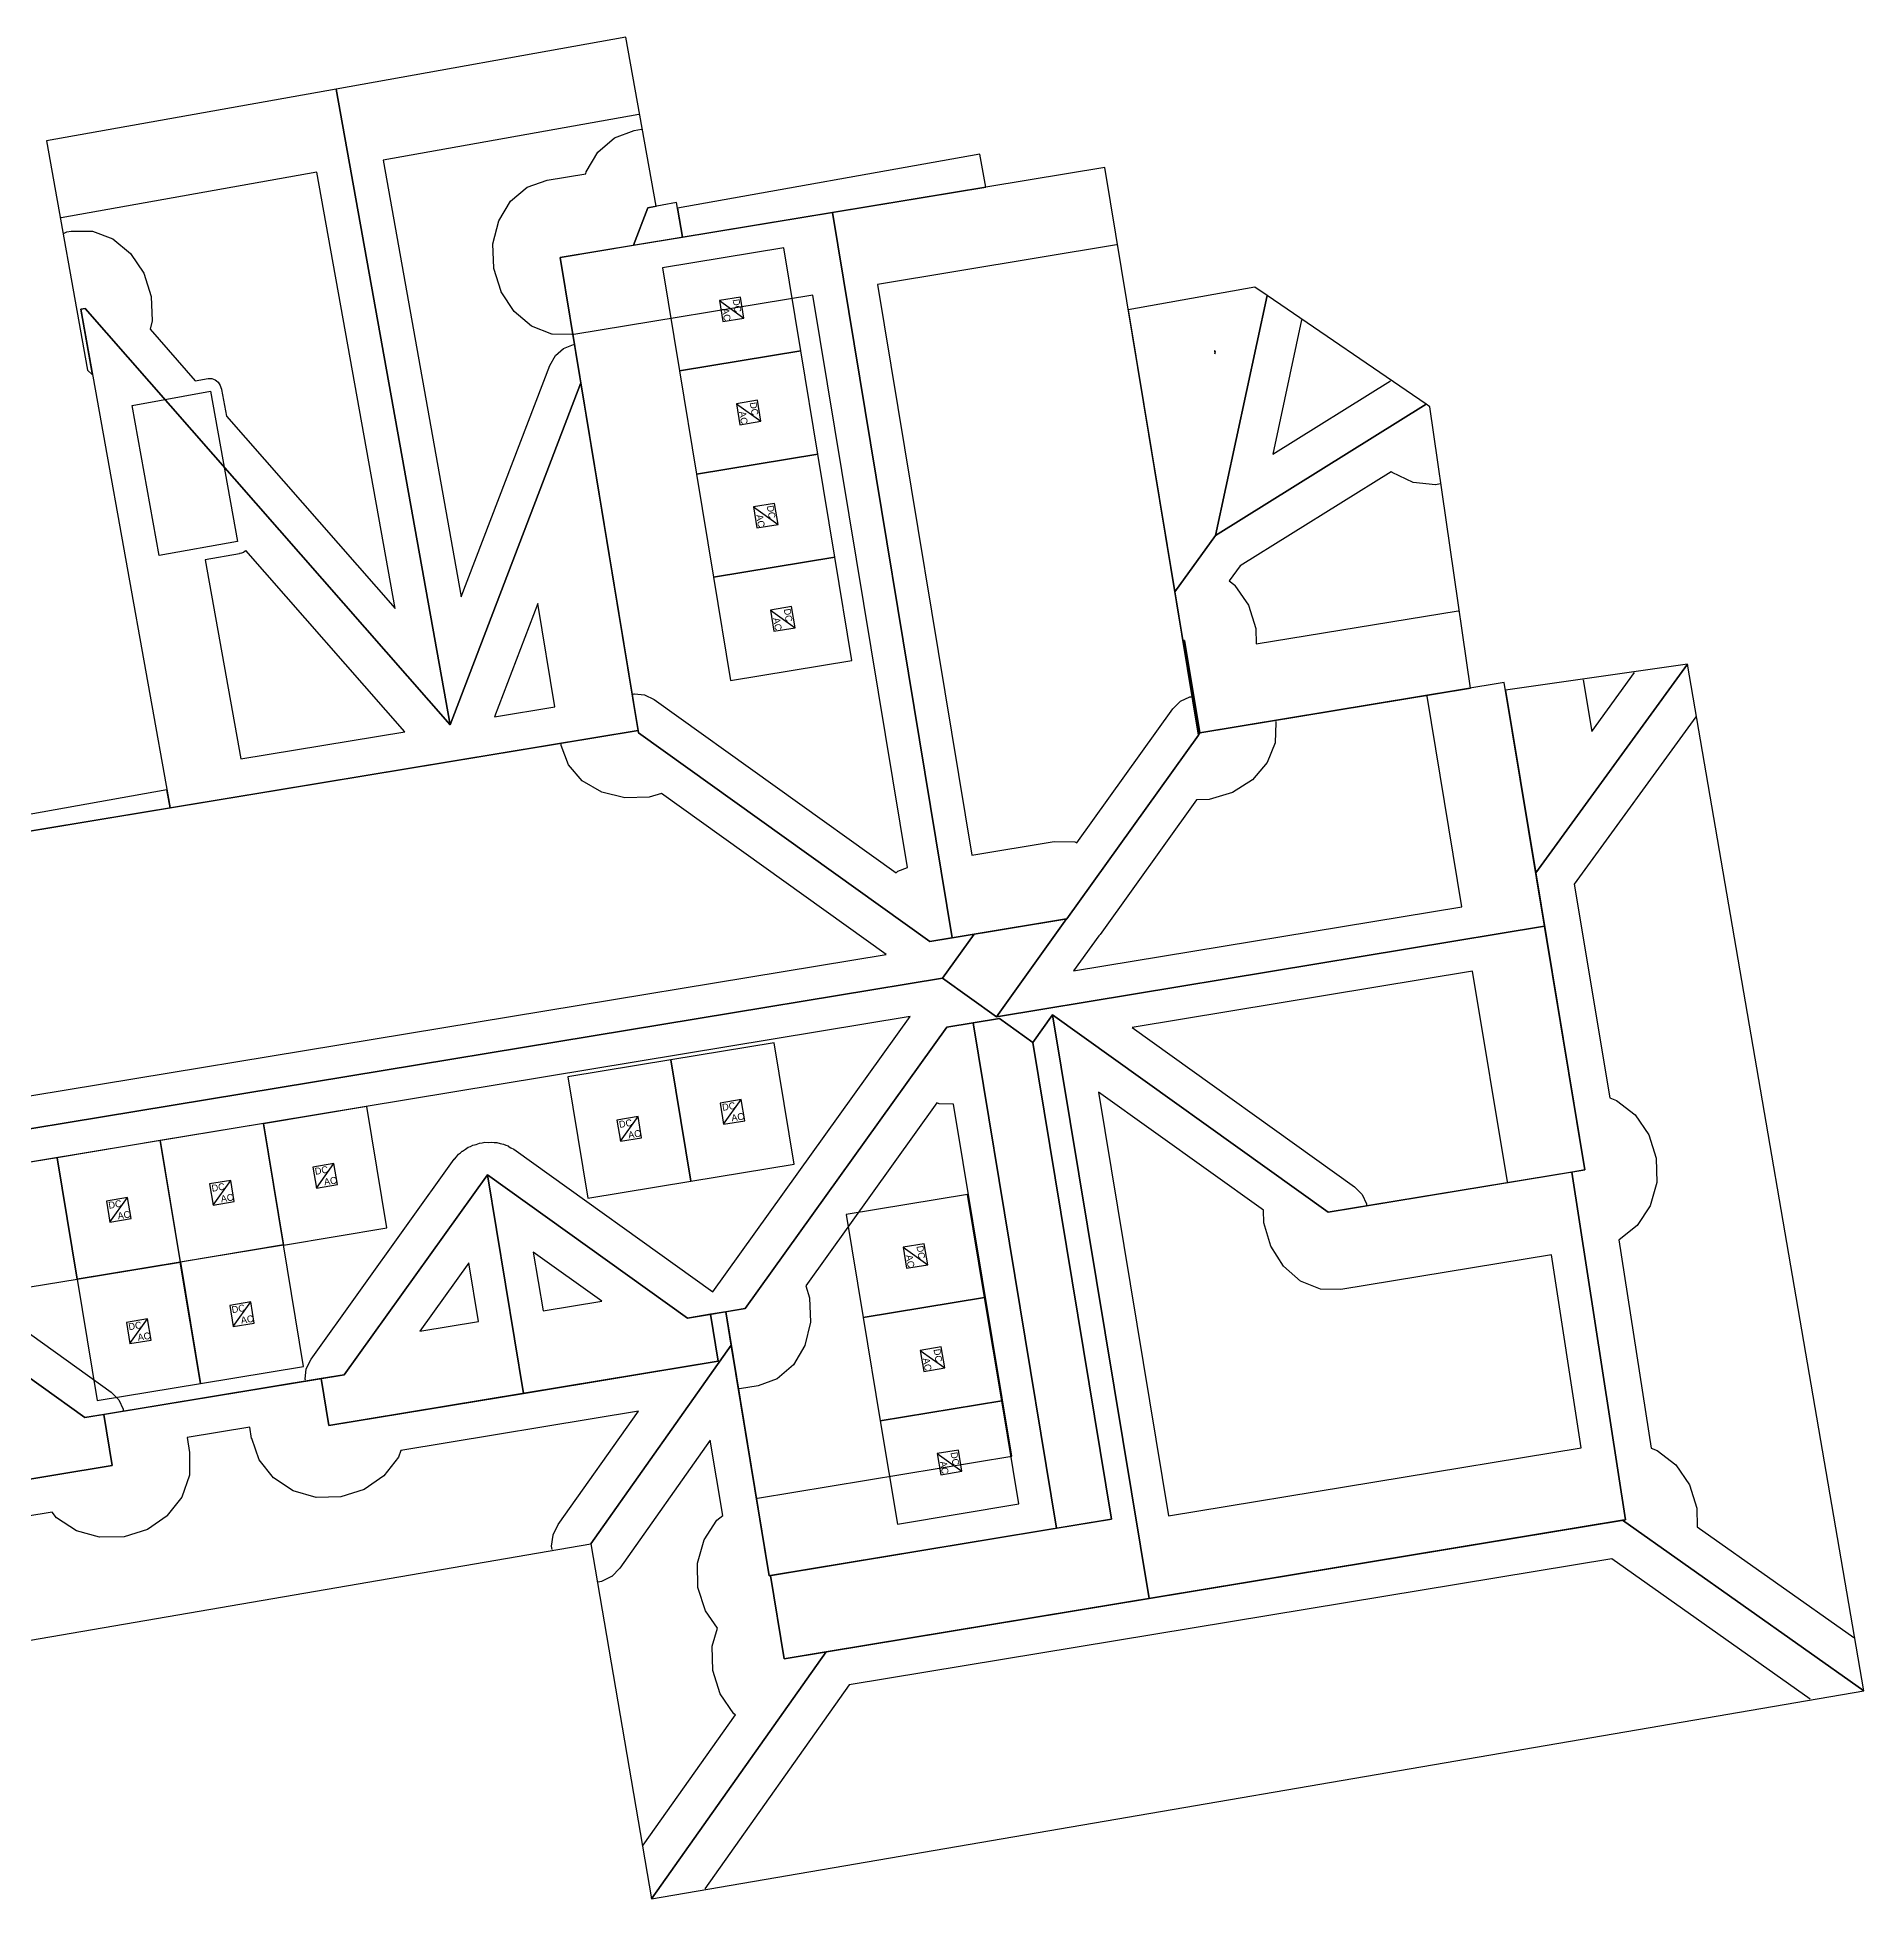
# Model space of a CAD drawing. Header units: feet. Extents: x -57 to 53, y -35 to 36.
# Drawn here: x -17.5 to 52.5, y -35 to 36.3 of the extents above; entities that cross this region are included whole.
import ezdxf

# ---------------------------------------------------------------- set-up
doc = ezdxf.new("R2010")
doc.units = ezdxf.units.FT
for name, color, linetype in [('Buildings', 7, 'CONTINUOUS'), ('Modules', 7, 'CONTINUOUS'), ('Obstructions', 7, 'CONTINUOUS'), ('Setbacks', 7, 'CONTINUOUS')]:
    doc.layers.add(name, color=color, linetype=linetype)

msp = doc.modelspace()

# ---------------------------------------------------------------- linework, layer by layer
at = {"layer": 'Buildings', "color": 252}
for p, q in [((5.074, 36.323), (-6.024, 34.339)), ((6.232, 29.847), (5.074, 36.323)), ((-6.024, 34.339), (-17.122, 32.354)), ((-1.666, 9.973), (-6.024, 34.339)), ((-6.024, 34.339), (-1.666, 9.973)), ((-17.122, 32.354), (-15.551, 23.569)), ((18.638, 31.84), (7.047, 29.767)), ((18.863, 30.581), (18.638, 31.84)), ((23.422, 31.334), (12.987, 29.61)), ((27.016, 9.576), (23.422, 31.334)), ((7.008, 29.986), (5.918, 29.791)), ((7.245, 28.662), (7.008, 29.986)), ((7.245, 28.662), (18.863, 30.581)), ((12.987, 29.61), (2.552, 27.887)), ((5.368, 28.352), (5.918, 29.791)), ((5.918, 29.791), (5.368, 28.352)), ((5.918, 29.791), (6.232, 29.847)), ((7.047, 29.767), (7.245, 28.662)), ((12.987, 29.61), (17.579, 1.814)), ((17.579, 1.814), (12.987, 29.61)), ((5.368, 28.352), (7.245, 28.662)), ((2.552, 27.887), (5.368, 28.352)), ((2.552, 27.887), (5.562, 9.669)), ((3.347, 23.073), (2.552, 27.887)), ((29.18, 26.748), (24.323, 25.879)), ((27.67, 17.227), (29.646, 26.429)), ((29.646, 26.429), (27.67, 17.227)), ((29.646, 26.429), (29.18, 26.748)), ((35.744, 22.257), (29.646, 26.429)), ((-15.814, 25.904), (-15.65, 25.933)), ((-15.65, 25.933), (-15.814, 25.904)), ((-15.362, 23.38), (-15.814, 25.904)), ((-15.814, 25.904), (-12.395, 6.787)), ((-15.65, 25.933), (-1.666, 9.973)), ((-1.666, 9.973), (-15.65, 25.933)), ((24.323, 25.879), (26.109, 15.065)), ((-15.551, 23.569), (-15.362, 23.38)), ((-1.666, 9.973), (3.347, 23.073)), ((3.347, 23.073), (-1.666, 9.973)), ((5.548, 9.751), (3.347, 23.073)), ((35.744, 22.257), (27.67, 17.227)), ((27.67, 17.227), (35.744, 22.257)), ((35.884, 22.161), (35.744, 22.257)), ((37.441, 11.382), (35.884, 22.161)), ((27.67, 17.227), (26.109, 15.065)), ((26.109, 15.065), (27.67, 17.227)), ((26.109, 15.065), (26.417, 13.199)), ((26.483, 13.21), (26.417, 13.199)), ((26.417, 13.199), (26.483, 13.21)), ((26.417, 13.199), (26.428, 13.133)), ((26.428, 13.133), (26.483, 13.21)), ((26.483, 13.21), (26.428, 13.133)), ((26.428, 13.133), (27.013, 9.593)), ((26.483, 13.21), (27.068, 9.669)), ((27.068, 9.669), (26.483, 13.21)), ((45.757, 12.302), (38.784, 11.295)), ((45.757, 12.302), (39.939, 4.301)), ((39.939, 4.301), (45.757, 12.302)), ((52.509, -27.048), (45.757, 12.302)), ((38.734, 11.596), (27.068, 9.669)), ((40.277, 2.257), (38.734, 11.596)), ((27.068, 9.669), (37.441, 11.382)), ((38.784, 11.295), (39.939, 4.301)), ((5.548, 9.751), (-34.675, 3.107)), ((-12.395, 6.787), (5.548, 9.751)), ((5.562, 9.669), (5.548, 9.751)), ((16.723, 1.673), (5.562, 9.669)), ((5.562, 9.669), (16.723, 1.673)), ((21.975, 2.54), (27.016, 9.576)), ((27.016, 9.576), (21.975, 2.54)), ((27.068, 9.669), (27.013, 9.593)), ((27.013, 9.593), (27.068, 9.669)), ((27.013, 9.593), (27.016, 9.576)), ((-12.52, 7.485), (-57.255, -0.515)), ((-12.395, 6.787), (-12.52, 7.485)), ((-34.675, 3.107), (-12.395, 6.787)), ((39.939, 4.301), (41.82, -7.083)), ((17.579, 1.814), (21.975, 2.54)), ((21.959, 2.537), (18.418, 1.952)), ((21.959, 2.537), (19.271, -1.213)), ((19.271, -1.213), (21.959, 2.537)), ((40.277, 2.257), (19.271, -1.213)), ((19.271, -1.213), (40.277, 2.257)), ((21.975, 2.54), (21.959, 2.537)), ((41.82, -7.083), (40.277, 2.257)), ((18.418, 1.952), (16.723, 1.673)), ((16.723, 1.673), (17.579, 1.814)), ((17.208, 0.265), (18.418, 1.952)), ((18.418, 1.952), (17.208, 0.265)), ((17.208, 0.265), (-32.84, -8.003)), ((-32.84, -8.003), (17.208, 0.265)), ((19.271, -1.213), (17.208, 0.265)), ((17.208, 0.265), (19.271, -1.213)), ((17.376, -1.611), (19.385, -1.28)), ((19.385, -1.28), (18.38, -1.446)), ((19.385, -1.28), (20.67, -2.201)), ((20.67, -2.201), (19.385, -1.28)), ((20.67, -2.201), (21.427, -1.144)), ((21.427, -1.144), (20.67, -2.201)), ((21.427, -1.144), (31.984, -8.708)), ((31.984, -8.708), (21.427, -1.144)), ((21.427, -1.144), (25.122, -23.511)), ((25.122, -23.511), (21.427, -1.144)), ((9.649, -12.397), (17.376, -1.611)), ((17.376, -1.611), (9.649, -12.397)), ((18.38, -1.446), (17.376, -1.611)), ((21.581, -20.817), (18.38, -1.446)), ((18.38, -1.446), (21.581, -20.817)), ((20.67, -2.201), (23.688, -20.469)), ((23.688, -20.469), (20.67, -2.201)), ((31.984, -8.708), (41.82, -7.083)), ((41.82, -7.083), (41.316, -7.166)), ((-5.719, -14.936), (-0.23, -7.274)), ((-0.23, -7.274), (-5.719, -14.936)), ((-0.23, -7.274), (7.431, -12.763)), ((7.431, -12.763), (-0.23, -7.274)), ((-0.23, -7.274), (1.154, -15.651)), ((1.154, -15.651), (-0.23, -7.274)), ((41.316, -7.166), (31.984, -8.708)), ((43.377, -20.495), (41.316, -7.166)), ((41.316, -7.166), (43.377, -20.495)), ((-23.237, -11.145), (-15.654, -16.577)), ((-15.654, -16.577), (-23.237, -11.145)), ((7.431, -12.763), (9.649, -12.397)), ((8.314, -12.618), (7.431, -12.763)), ((8.899, -12.521), (8.314, -12.618)), ((8.314, -12.618), (8.611, -14.419)), ((8.611, -14.419), (8.314, -12.618)), ((9.649, -12.397), (8.899, -12.521)), ((9.111, -13.802), (8.899, -12.521)), ((8.899, -12.521), (10.57, -22.636)), ((3.726, -21.418), (9.111, -13.802)), ((9.111, -13.802), (3.726, -21.418)), ((10.57, -22.636), (9.111, -13.802)), ((-15.654, -16.577), (-5.719, -14.936)), ((-5.719, -14.936), (-6.601, -15.082)), ((8.611, -14.419), (-6.304, -16.883)), ((1.154, -15.651), (8.611, -14.419)), ((-6.601, -15.082), (-14.932, -16.458)), ((-6.304, -16.883), (-6.601, -15.082)), ((-6.601, -15.082), (-6.304, -16.883)), ((-6.304, -16.883), (1.154, -15.651)), ((-14.932, -16.458), (-15.654, -16.577)), ((-14.932, -16.458), (-14.609, -18.411)), ((-14.609, -18.411), (-14.932, -16.458)), ((-14.609, -18.411), (-29.524, -20.875)), ((-22.067, -19.643), (-14.609, -18.411)), ((23.688, -20.469), (10.611, -22.629)), ((43.267, -20.514), (12.751, -25.555)), ((21.581, -20.817), (23.688, -20.469)), ((25.122, -23.511), (43.377, -20.495)), ((43.377, -20.495), (43.267, -20.514)), ((52.509, -27.048), (43.267, -20.514)), ((43.267, -20.514), (52.509, -27.048)), ((10.57, -22.636), (21.581, -20.817)), ((-37.64, -28.515), (3.726, -21.418)), ((3.726, -21.418), (6.059, -35.018)), ((10.611, -22.629), (10.57, -22.636)), ((11.138, -25.821), (10.611, -22.629)), ((10.611, -22.629), (11.138, -25.821)), ((11.138, -25.821), (25.122, -23.511)), ((12.751, -25.555), (6.059, -35.018)), ((6.059, -35.018), (12.751, -25.555)), ((12.751, -25.555), (11.138, -25.821)), ((6.059, -35.018), (52.509, -27.048))]:
    msp.add_line(p, q, dxfattribs=at)
at = {"layer": 'Modules', "color": 254}
for p, q in [((11.125, 28.256), (6.474, 27.487)), ((11.778, 24.301), (11.125, 28.256)), ((6.474, 27.487), (7.127, 23.533)), ((9.464, 26.366), (8.655, 26.232)), ((8.655, 26.232), (8.788, 25.423)), ((8.655, 26.232), (9.598, 25.556)), ((9.598, 25.556), (9.464, 26.366)), ((8.788, 25.423), (9.598, 25.556)), ((11.779, 24.304), (7.127, 23.536)), ((7.127, 23.533), (11.778, 24.301)), ((12.432, 20.349), (11.779, 24.304)), ((7.127, 23.536), (7.781, 19.581)), ((10.117, 22.414), (9.308, 22.28)), ((9.308, 22.28), (9.442, 21.471)), ((9.308, 22.28), (10.251, 21.605)), ((10.251, 21.605), (10.117, 22.414)), ((9.442, 21.471), (10.251, 21.605)), ((7.781, 19.581), (12.432, 20.349)), ((12.432, 20.349), (7.781, 19.58)), ((13.085, 16.394), (12.432, 20.349)), ((7.781, 19.58), (8.434, 15.626)), ((10.771, 18.459), (9.962, 18.325)), ((9.962, 18.325), (10.095, 17.516)), ((9.962, 18.325), (10.905, 17.649)), ((10.905, 17.649), (10.771, 18.459)), ((10.095, 17.516), (10.905, 17.649)), ((13.083, 16.393), (8.431, 15.625)), ((8.434, 15.626), (13.085, 16.394)), ((13.736, 12.439), (13.083, 16.393)), ((8.431, 15.625), (9.085, 11.67)), ((11.422, 14.503), (10.612, 14.37)), ((10.612, 14.37), (10.746, 13.56)), ((10.612, 14.37), (11.555, 13.694)), ((11.555, 13.694), (11.422, 14.503)), ((10.746, 13.56), (11.555, 13.694)), ((9.085, 11.67), (13.736, 12.439)), ((10.751, -2.209), (6.797, -2.862)), ((11.52, -6.86), (10.751, -2.209)), ((6.798, -2.863), (2.843, -3.516)), ((2.843, -3.516), (3.612, -8.167)), ((6.797, -2.862), (7.565, -7.513)), ((7.566, -7.514), (6.798, -2.863)), ((-4.857, -4.659), (-8.812, -5.313)), ((-4.089, -9.311), (-4.857, -4.659)), ((9.496, -4.39), (8.687, -4.523)), ((8.687, -4.523), (8.82, -5.333)), ((8.82, -5.333), (9.496, -4.39)), ((9.63, -5.199), (9.496, -4.39)), ((-8.814, -5.309), (-12.768, -5.963)), ((-8.045, -9.961), (-8.814, -5.309)), ((-8.812, -5.313), (-8.044, -9.964)), ((5.543, -5.043), (4.733, -5.177)), ((4.733, -5.177), (4.867, -5.986)), ((4.867, -5.986), (5.543, -5.043)), ((5.676, -5.853), (5.543, -5.043)), ((8.82, -5.333), (9.63, -5.199)), ((-12.767, -5.963), (-16.722, -6.617)), ((-12.768, -5.963), (-12, -10.614)), ((-11.999, -10.615), (-12.767, -5.963)), ((4.867, -5.986), (5.676, -5.853)), ((-16.723, -6.617), (-20.678, -7.27)), ((-15.955, -11.268), (-16.723, -6.617)), ((-16.722, -6.617), (-15.953, -11.268)), ((-6.113, -6.84), (-6.922, -6.974)), ((-6.922, -6.974), (-6.788, -7.783)), ((-6.788, -7.783), (-6.113, -6.84)), ((-5.979, -7.65), (-6.113, -6.84)), ((7.565, -7.513), (11.52, -6.86)), ((-10.069, -7.49), (-10.878, -7.624)), ((-10.878, -7.624), (-10.745, -8.433)), ((-10.745, -8.433), (-10.069, -7.49)), ((-9.935, -8.3), (-10.069, -7.49)), ((-6.788, -7.783), (-5.979, -7.65)), ((3.612, -8.167), (7.566, -7.514)), ((-14.022, -8.144), (-14.832, -8.278)), ((-14.832, -8.278), (-14.698, -9.087)), ((-14.698, -9.087), (-14.022, -8.144)), ((-13.889, -8.953), (-14.022, -8.144)), ((-10.745, -8.433), (-9.935, -8.3)), ((18.168, -8.022), (13.517, -8.79)), ((18.821, -11.976), (18.168, -8.022)), ((-14.698, -9.087), (-13.889, -8.953)), ((13.517, -8.79), (14.17, -12.745)), ((-12, -10.614), (-8.045, -9.961)), ((-8.043, -9.962), (-11.998, -10.616)), ((-8.044, -9.964), (-4.089, -9.311)), ((-7.275, -14.614), (-8.043, -9.962)), ((16.507, -9.912), (15.698, -10.045)), ((16.64, -10.721), (16.507, -9.912)), ((-12, -10.616), (-15.954, -11.269)), ((-15.953, -11.268), (-11.999, -10.615)), ((-11.231, -15.268), (-12, -10.616)), ((-11.998, -10.616), (-11.23, -15.267)), ((15.698, -10.045), (15.831, -10.855)), ((15.698, -10.045), (16.64, -10.721)), ((-19.909, -11.922), (-15.955, -11.268)), ((-15.954, -11.269), (-15.186, -15.921)), ((15.831, -10.855), (16.64, -10.721)), ((14.17, -12.745), (18.821, -11.976)), ((18.822, -11.977), (14.17, -12.745)), ((19.475, -15.932), (18.822, -11.977)), ((-13.255, -12.797), (-14.064, -12.931)), ((-13.931, -13.74), (-13.255, -12.797)), ((-13.121, -13.606), (-13.255, -12.797)), ((-9.299, -12.143), (-10.108, -12.277)), ((-10.108, -12.277), (-9.974, -13.086)), ((-9.974, -13.086), (-9.299, -12.143)), ((-9.165, -12.953), (-9.299, -12.143)), ((14.17, -12.745), (14.823, -16.7)), ((-14.064, -12.931), (-13.931, -13.74)), ((-9.974, -13.086), (-9.165, -12.953)), ((-13.931, -13.74), (-13.121, -13.606)), ((17.16, -13.867), (16.351, -14.001)), ((16.351, -14.001), (16.485, -14.81)), ((16.351, -14.001), (17.294, -14.676)), ((17.294, -14.676), (17.16, -13.867)), ((-11.23, -15.267), (-7.275, -14.614)), ((16.485, -14.81), (17.294, -14.676)), ((-15.186, -15.921), (-11.231, -15.268)), ((14.823, -16.7), (19.475, -15.932)), ((19.475, -15.932), (14.824, -16.701)), ((20.128, -19.887), (19.475, -15.932)), ((14.824, -16.701), (15.477, -20.656)), ((17.814, -17.822), (17.005, -17.956)), ((17.948, -18.632), (17.814, -17.822)), ((17.005, -17.956), (17.138, -18.765)), ((17.005, -17.956), (17.948, -18.632)), ((17.138, -18.765), (17.948, -18.632)), ((15.477, -20.656), (20.128, -19.887))]:
    msp.add_line(p, q, dxfattribs=at)
at = {"layer": 'Obstructions', "color": 252}
for p, q in [((-13.841, 22.216), (-10.844, 22.753)), ((-12.814, 16.464), (-13.841, 22.216)), ((-10.844, 22.753), (-9.815, 16.997)), ((-9.815, 16.997), (-12.814, 16.464))]:
    msp.add_line(p, q, dxfattribs=at)
at = {"layer": 'Setbacks', "color": 2}
for p, q in [((5.57, 33.361), (-4.226, 31.609)), ((4.001, 31.916), (4.632, 32.462)), ((4.632, 32.462), (4.633, 32.463)), ((4.632, 32.462), (4.632, 32.462)), ((4.633, 32.463), (5.389, 32.747)), ((5.389, 32.747), (5.39, 32.747)), ((5.39, 32.747), (5.671, 32.797)), ((-4.226, 31.609), (-1.234, 14.878)), ((3.557, 31.162), (4, 31.915)), ((4, 31.915), (4.001, 31.916)), ((4.001, 31.916), (4.001, 31.916)), ((-6.764, 31.155), (-16.561, 29.403)), ((-3.772, 14.424), (-6.764, 31.155)), ((1.292, 30.574), (2.052, 30.848)), ((2.052, 30.848), (3.541, 31.094)), ((2.052, 30.848), (2.052, 30.848)), ((3.541, 31.094), (3.557, 31.161)), ((3.557, 31.161), (3.557, 31.162)), ((3.557, 31.161), (3.557, 31.161)), ((0.203, 29.288), (0.654, 30.035)), ((0.654, 30.036), (1.291, 30.573)), ((0.654, 30.035), (0.654, 30.036)), ((0.654, 30.036), (0.654, 30.036)), ((1.291, 30.573), (1.292, 30.574)), ((1.291, 30.573), (1.291, 30.573)), ((-0.019, 28.403), (0.202, 29.287)), ((0.202, 29.287), (0.203, 29.288)), ((0.203, 29.288), (0.203, 29.288)), ((-16.456, 28.818), (-16.343, 28.86)), ((-16.343, 28.861), (-16.179, 28.89)), ((-16.343, 28.86), (-16.343, 28.861)), ((-16.179, 28.89), (-16.178, 28.89)), ((-16.178, 28.89), (-15.37, 28.885)), ((-15.37, 28.885), (-15.369, 28.885)), ((-15.369, 28.885), (-15.369, 28.885)), ((-15.369, 28.885), (-14.588, 28.592)), ((-14.588, 28.592), (-14.588, 28.592)), ((-14.588, 28.592), (-14.587, 28.591)), ((-14.587, 28.591), (-13.91, 28.038)), ((-13.91, 28.038), (-13.91, 28.038)), ((-13.91, 28.038), (-13.909, 28.037)), ((-13.909, 28.037), (-13.403, 27.278)), ((-0.019, 28.402), (-0.019, 28.403)), ((0.011, 27.467), (-0.019, 28.402)), ((23.879, 28.366), (14.711, 26.851)), ((-13.403, 27.278), (-13.402, 27.278)), ((-13.402, 27.278), (-13.115, 26.387)), ((0.011, 27.466), (0.011, 27.467)), ((0.29, 26.573), (0.011, 27.466)), ((0.29, 26.572), (0.29, 26.573)), ((0.79, 25.807), (0.29, 26.572)), ((12.242, 26.443), (3.074, 24.929)), ((15.867, 4.501), (12.242, 26.443)), ((14.711, 26.851), (18.324, 4.981)), ((-13.115, 26.387), (-13.115, 26.386)), ((-13.115, 26.386), (-13.076, 25.452)), ((0.791, 25.806), (0.79, 25.807)), ((0.79, 25.807), (0.79, 25.807)), ((1.462, 25.245), (0.791, 25.806)), ((-13.076, 25.451), (-13.152, 25.131)), ((-13.152, 25.131), (-11.426, 23.16)), ((-13.076, 25.452), (-13.076, 25.451)), ((1.463, 25.244), (1.462, 25.245)), ((2.242, 24.941), (1.463, 25.244)), ((1.463, 25.244), (1.463, 25.244)), ((30.965, 25.487), (29.86, 20.342)), ((2.243, 24.941), (2.242, 24.941)), ((2.242, 24.941), (2.242, 24.941)), ((3.008, 24.926), (2.243, 24.941)), ((2.374, 24.12), (2.686, 24.399)), ((2.686, 24.399), (2.687, 24.4)), ((2.686, 24.399), (2.686, 24.399)), ((2.687, 24.4), (3.062, 24.549)), ((3.062, 24.549), (3.063, 24.549)), ((3.063, 24.549), (3.064, 24.549)), ((3.064, 24.549), (3.07, 24.549)), ((27.626, 24.312), (27.645, 24.195)), ((27.664, 24.285), (27.626, 24.312)), ((27.645, 24.195), (27.664, 24.285)), ((-1.234, 14.878), (2.157, 23.738)), ((2.157, 23.739), (2.373, 24.12)), ((2.157, 23.738), (2.157, 23.739)), ((2.373, 24.12), (2.374, 24.12)), ((2.374, 24.12), (2.374, 24.12)), ((-11.426, 23.16), (-10.933, 23.249)), ((-10.933, 23.249), (-10.933, 23.249)), ((-10.933, 23.249), (-10.933, 23.249)), ((-10.933, 23.249), (-10.933, 23.249)), ((-10.933, 23.249), (-10.866, 23.248)), ((-10.866, 23.248), (-10.798, 23.248)), ((-10.798, 23.248), (-10.797, 23.248)), ((-10.797, 23.248), (-10.797, 23.248)), ((-10.797, 23.248), (-10.797, 23.248)), ((-10.797, 23.248), (-10.797, 23.248)), ((-10.797, 23.248), (-10.732, 23.224)), ((-10.732, 23.224), (-10.667, 23.199)), ((-10.667, 23.199), (-10.666, 23.199)), ((-10.666, 23.199), (-10.666, 23.199)), ((-10.666, 23.199), (-10.666, 23.199)), ((-10.666, 23.199), (-10.666, 23.198)), ((-10.666, 23.198), (-10.609, 23.152)), ((-10.609, 23.152), (-10.553, 23.106)), ((-10.553, 23.106), (-10.553, 23.106)), ((-10.553, 23.106), (-10.553, 23.106)), ((-10.553, 23.106), (-10.553, 23.106)), ((-10.553, 23.106), (-10.552, 23.106)), ((-10.552, 23.106), (-10.552, 23.106)), ((-10.552, 23.106), (-10.552, 23.106)), ((-10.552, 23.106), (-10.51, 23.042)), ((-10.51, 23.042), (-10.468, 22.979)), ((-10.468, 22.979), (-10.468, 22.979)), ((-10.468, 22.979), (-10.468, 22.979)), ((-10.468, 22.979), (-10.468, 22.979)), ((-10.468, 22.979), (-10.467, 22.978)), ((-10.467, 22.978), (-10.467, 22.978)), ((-10.467, 22.978), (-10.467, 22.978)), ((-10.467, 22.978), (-10.443, 22.904)), ((-10.443, 22.904), (-10.419, 22.83)), ((-10.419, 22.83), (-10.419, 22.83)), ((-10.419, 22.83), (-10.419, 22.83)), ((-10.419, 22.83), (-10.419, 22.829)), ((-10.419, 22.829), (-10.235, 21.801)), ((29.86, 20.342), (34.375, 23.154)), ((-10.235, 21.801), (-3.772, 14.424)), ((34.394, 19.667), (28.613, 16.065)), ((34.435, 19.639), (34.394, 19.667)), ((34.436, 19.639), (34.435, 19.639)), ((35.238, 19.261), (34.436, 19.639)), ((35.239, 19.261), (35.238, 19.261)), ((35.238, 19.261), (35.238, 19.261)), ((36.104, 19.167), (35.239, 19.261)), ((36.105, 19.167), (36.104, 19.167)), ((36.277, 19.208), (36.105, 19.168)), ((36.105, 19.168), (36.105, 19.167)), ((-9.732, 16.531), (-11.045, 16.298)), ((-9.732, 16.531), (-9.732, 16.531)), ((-9.731, 16.531), (-9.732, 16.531)), ((-9.657, 16.556), (-9.731, 16.532)), ((-9.731, 16.532), (-9.731, 16.531)), ((-9.583, 16.581), (-9.657, 16.556)), ((-9.582, 16.582), (-9.583, 16.581)), ((-9.583, 16.581), (-9.583, 16.581)), ((-9.583, 16.581), (-9.583, 16.581)), ((-9.519, 16.627), (-9.582, 16.582)), ((-9.582, 16.582), (-9.582, 16.582)), ((-9.485, 16.651), (-9.519, 16.627)), ((-3.4, 9.706), (-9.485, 16.651)), ((-11.045, 16.298), (-9.68, 8.669)), ((28.613, 16.065), (28.196, 15.488)), ((28.196, 15.488), (28.413, 15.318)), ((28.413, 15.318), (28.414, 15.318)), ((28.414, 15.318), (28.414, 15.317)), ((28.414, 15.317), (28.936, 14.556)), ((1.699, 14.625), (0.033, 10.273)), ((2.354, 10.657), (1.699, 14.625)), ((28.936, 14.556), (28.936, 14.555)), ((28.936, 14.555), (28.937, 14.555)), ((28.937, 14.555), (29.219, 13.662)), ((29.228, 13.07), (36.96, 14.347)), ((36.96, 14.347), (36.961, 14.347)), ((36.961, 14.347), (36.98, 14.347)), ((29.219, 13.662), (29.219, 13.661)), ((29.219, 13.661), (29.228, 13.07)), ((41.762, 11.692), (42.088, 9.719)), ((42.088, 9.719), (43.729, 11.976)), ((5.35, 11.149), (5.397, 11.162)), ((5.397, 11.162), (5.398, 11.162)), ((5.398, 11.162), (5.399, 11.162)), ((5.399, 11.162), (5.791, 11.122)), ((5.791, 11.122), (5.792, 11.122)), ((5.792, 11.122), (5.792, 11.122)), ((5.792, 11.122), (6.163, 10.94)), ((6.163, 10.94), (6.163, 10.939)), ((6.163, 10.939), (15.425, 4.304)), ((26.038, 10.586), (26.33, 10.877)), ((26.33, 10.877), (26.331, 10.877)), ((26.331, 10.878), (26.69, 11.042)), ((26.331, 10.877), (26.331, 10.878)), ((26.69, 11.042), (26.691, 11.042)), ((26.691, 11.042), (26.74, 11.045)), ((26.691, 11.042), (26.691, 11.042)), ((37.11, 3.002), (35.776, 11.074)), ((0.033, 10.273), (2.354, 10.657)), ((22.358, 5.449), (26.038, 10.585)), ((26.038, 10.585), (26.038, 10.586)), ((29.979, 10.065), (29.96, 9.28)), ((29.965, 10.114), (29.976, 10.083)), ((29.976, 10.083), (29.976, 10.082)), ((29.976, 10.082), (29.979, 10.065)), ((29.979, 10.065), (29.979, 10.065)), ((46.072, 10.273), (41.417, 3.871)), ((-9.68, 8.669), (-3.4, 9.706)), ((29.96, 9.279), (29.653, 8.523)), ((29.96, 9.28), (29.96, 9.279)), ((29.96, 9.279), (29.96, 9.279)), ((2.598, 9.18), (2.59, 9.229)), ((2.599, 9.179), (2.598, 9.18)), ((2.869, 8.442), (2.599, 9.179)), ((2.869, 8.441), (2.869, 8.442)), ((2.87, 8.441), (2.869, 8.441)), ((3.404, 7.824), (2.87, 8.441)), ((29.087, 7.868), (28.319, 7.382)), ((29.652, 8.522), (29.087, 7.869)), ((29.087, 7.869), (29.087, 7.868)), ((29.653, 8.522), (29.652, 8.522)), ((29.653, 8.523), (29.653, 8.522)), ((3.404, 7.823), (3.404, 7.824)), ((4.149, 7.387), (3.404, 7.823)), ((3.404, 7.823), (3.404, 7.823)), ((4.15, 7.386), (4.149, 7.387)), ((5.033, 7.173), (4.15, 7.386)), ((5.034, 7.173), (5.033, 7.173)), ((5.968, 7.203), (5.034, 7.173)), ((5.969, 7.203), (5.968, 7.203)), ((6.432, 7.344), (5.969, 7.203)), ((15.043, 1.175), (6.432, 7.344)), ((28.319, 7.382), (27.424, 7.11)), ((28.319, 7.382), (28.319, 7.382)), ((26.939, 7.094), (23.246, 1.939)), ((27.423, 7.11), (26.939, 7.094)), ((27.424, 7.11), (27.423, 7.11)), ((18.324, 4.981), (21.486, 5.503)), ((21.486, 5.503), (21.487, 5.503)), ((21.487, 5.503), (22.271, 5.484)), ((22.271, 5.484), (22.272, 5.484)), ((22.272, 5.484), (22.273, 5.484)), ((22.273, 5.484), (22.358, 5.449)), ((15.425, 4.304), (15.495, 4.364)), ((15.495, 4.364), (15.495, 4.365)), ((15.495, 4.365), (15.496, 4.365)), ((15.496, 4.365), (15.867, 4.501)), ((41.417, 3.871), (42.772, -4.329)), ((22.232, 0.544), (37.11, 3.002)), ((23.191, 1.883), (22.232, 0.544)), ((23.246, 1.938), (23.191, 1.883)), ((23.246, 1.939), (23.246, 1.938)), ((-30.081, -6.279), (15.043, 1.175)), ((37.518, 0.533), (24.47, -1.623)), ((38.851, -7.54), (37.518, 0.533)), ((15.963, -1.209), (-29.673, -8.748)), ((8.405, -11.759), (15.963, -1.209)), ((24.47, -1.623), (32.994, -7.729)), ((29.502, -8.631), (23.185, -4.105)), ((23.185, -4.105), (25.867, -20.344)), ((16.994, -4.52), (11.974, -11.527)), ((17.079, -4.555), (16.994, -4.52)), ((17.08, -4.555), (17.079, -4.555)), ((17.628, -4.569), (17.08, -4.555)), ((17.08, -4.555), (17.08, -4.555)), ((19.857, -18.058), (17.628, -4.569)), ((42.772, -4.329), (43.029, -4.42)), ((43.029, -4.42), (43.03, -4.42)), ((43.03, -4.42), (43.03, -4.421)), ((43.03, -4.421), (43.744, -4.975)), ((43.744, -4.975), (43.744, -4.976)), ((43.744, -4.976), (43.744, -4.976)), ((43.744, -4.976), (44.269, -5.737)), ((-1.258, -6.426), (-1.194, -6.361)), ((-1.194, -6.361), (-1.193, -6.361)), ((-1.193, -6.361), (-1.076, -6.296)), ((-1.076, -6.296), (-0.969, -6.219)), ((-0.969, -6.218), (-0.877, -6.185)), ((-0.969, -6.219), (-0.969, -6.218)), ((-0.877, -6.185), (-0.793, -6.138)), ((-0.793, -6.138), (-0.792, -6.138)), ((-0.792, -6.138), (-0.659, -6.105)), ((-0.659, -6.105), (-0.531, -6.059)), ((-0.531, -6.059), (-0.53, -6.059)), ((-0.53, -6.059), (-0.432, -6.05)), ((-0.432, -6.05), (-0.337, -6.027)), ((-0.337, -6.027), (-0.336, -6.026)), ((-0.336, -6.026), (-0.2, -6.03)), ((-0.2, -6.03), (-0.063, -6.018)), ((-0.063, -6.018), (-0.063, -6.018)), ((-0.063, -6.018), (0.032, -6.035)), ((0.032, -6.035), (0.13, -6.037)), ((0.13, -6.037), (0.131, -6.037)), ((0.131, -6.037), (0.256, -6.075)), ((0.256, -6.075), (0.388, -6.099)), ((0.388, -6.099), (0.389, -6.1)), ((0.389, -6.1), (0.471, -6.141)), ((0.471, -6.141), (0.561, -6.168)), ((0.561, -6.168), (0.562, -6.169)), ((0.562, -6.169), (0.562, -6.169)), ((0.562, -6.169), (0.665, -6.239)), ((0.665, -6.239), (0.779, -6.296)), ((0.779, -6.296), (0.779, -6.296)), ((0.779, -6.296), (8.405, -11.759)), ((44.269, -5.737), (44.27, -5.738)), ((44.27, -5.738), (44.556, -6.63)), ((-6.99, -14.334), (-1.501, -6.673)), ((-1.501, -6.673), (-1.5, -6.673)), ((-1.5, -6.673), (-1.411, -6.582)), ((-1.411, -6.582), (-1.336, -6.482)), ((-1.336, -6.482), (-1.335, -6.482)), ((-1.335, -6.482), (-1.258, -6.426)), ((-1.335, -6.482), (-1.335, -6.482)), ((44.556, -6.63), (44.556, -6.631)), ((44.556, -6.631), (44.574, -7.568)), ((32.994, -7.729), (32.994, -7.73)), ((32.994, -7.73), (33.285, -8.022)), ((44.574, -7.569), (44.323, -8.458)), ((44.574, -7.568), (44.574, -7.568)), ((44.574, -7.568), (44.574, -7.569)), ((33.285, -8.022), (33.286, -8.022)), ((33.286, -8.022), (33.286, -8.023)), ((33.286, -8.023), (33.45, -8.381)), ((33.45, -8.381), (33.451, -8.382)), ((33.451, -8.382), (33.451, -8.383)), ((33.451, -8.383), (33.453, -8.432)), ((44.322, -8.459), (43.827, -9.213)), ((44.323, -8.458), (44.322, -8.459)), ((44.323, -8.458), (44.323, -8.458)), ((29.518, -9.114), (29.502, -8.631)), ((29.518, -9.115), (29.518, -9.114)), ((29.79, -10.01), (29.518, -9.115)), ((43.826, -9.214), (43.134, -9.76)), ((43.827, -9.213), (43.826, -9.214)), ((43.826, -9.214), (43.826, -9.214)), ((43.133, -9.761), (43.123, -9.764)), ((43.123, -9.764), (44.358, -17.752)), ((43.134, -9.76), (43.133, -9.761)), ((43.133, -9.761), (43.133, -9.761)), ((-22.227, -10.167), (-14.645, -15.599)), ((-0.942, -10.643), (-2.819, -13.263)), ((-0.57, -12.892), (-0.942, -10.643)), ((4.148, -12.112), (1.527, -10.235)), ((1.527, -10.235), (1.899, -12.484)), ((29.79, -10.011), (29.79, -10.01)), ((30.276, -10.778), (29.79, -10.011)), ((40.541, -10.338), (32.474, -11.671)), ((41.684, -17.731), (40.541, -10.338)), ((30.277, -10.779), (30.276, -10.778)), ((30.93, -11.344), (30.277, -10.779)), ((30.931, -11.344), (30.93, -11.344)), ((30.93, -11.344), (30.93, -11.344)), ((31.687, -11.651), (30.931, -11.344)), ((1.899, -12.484), (4.148, -12.112)), ((11.974, -11.527), (12.115, -11.989)), ((12.115, -11.989), (12.115, -11.99)), ((12.115, -11.99), (12.145, -12.925)), ((31.688, -11.652), (31.687, -11.651)), ((31.687, -11.651), (31.687, -11.651)), ((32.473, -11.671), (31.688, -11.652)), ((32.474, -11.671), (32.473, -11.671)), ((-2.819, -13.263), (-0.57, -12.892)), ((12.145, -12.926), (11.932, -13.809)), ((12.145, -12.925), (12.145, -12.926)), ((11.931, -13.81), (11.495, -14.554)), ((11.932, -13.809), (11.931, -13.81)), ((-7.213, -15.099), (-7.172, -14.706)), ((-7.172, -14.705), (-6.99, -14.335)), ((-7.172, -14.706), (-7.172, -14.705)), ((-7.172, -14.706), (-7.172, -14.706)), ((-6.99, -14.335), (-6.99, -14.334)), ((11.494, -14.555), (10.877, -15.089)), ((11.495, -14.554), (11.494, -14.555)), ((11.494, -14.555), (11.494, -14.555)), ((-14.645, -15.599), (-14.644, -15.599)), ((-14.644, -15.599), (-14.353, -15.891)), ((-7.212, -15.1), (-7.213, -15.099)), ((-7.213, -15.099), (-7.213, -15.099)), ((-7.199, -15.147), (-7.212, -15.1)), ((10.138, -15.36), (9.421, -15.479)), ((10.139, -15.36), (10.138, -15.36)), ((10.876, -15.09), (10.139, -15.36)), ((10.877, -15.089), (10.876, -15.09)), ((10.877, -15.089), (10.877, -15.089)), ((-14.353, -15.891), (-14.352, -15.892)), ((-14.352, -15.892), (-14.352, -15.892)), ((-14.352, -15.892), (-14.188, -16.251)), ((-14.188, -16.251), (-14.188, -16.252)), ((-14.188, -16.252), (-14.188, -16.252)), ((-14.188, -16.252), (-14.185, -16.301)), ((5.551, -16.331), (-3.55, -17.835)), ((2.478, -20.677), (5.551, -16.331)), ((-9.338, -16.941), (-11.743, -17.338)), ((-9.267, -17.375), (-9.338, -16.941)), ((-11.743, -17.338), (-11.646, -17.919)), ((-9.266, -17.375), (-9.267, -17.375)), ((-8.982, -18.196), (-9.266, -17.375)), ((-3.55, -17.835), (-3.641, -18.092)), ((8.306, -17.447), (4.841, -22.347)), ((8.783, -20.332), (8.306, -17.447)), ((25.867, -20.344), (41.684, -17.731)), ((44.358, -17.752), (44.587, -17.833)), ((44.587, -17.833), (44.587, -17.833)), ((44.587, -17.833), (44.588, -17.833)), ((44.588, -17.833), (45.301, -18.388)), ((-11.646, -17.92), (-11.652, -18.788)), ((-11.646, -17.919), (-11.646, -17.92)), ((-8.982, -18.197), (-8.982, -18.196)), ((-8.982, -18.196), (-8.982, -18.196)), ((-8.435, -18.889), (-8.982, -18.197)), ((-3.642, -18.093), (-4.197, -18.806)), ((-3.641, -18.092), (-3.642, -18.093)), ((-3.642, -18.093), (-3.642, -18.093)), ((10.113, -19.668), (19.857, -18.058)), ((45.301, -18.388), (45.301, -18.388)), ((45.301, -18.388), (45.302, -18.389)), ((45.302, -18.389), (45.827, -19.15)), ((-11.652, -18.789), (-11.947, -19.621)), ((-11.652, -18.788), (-11.652, -18.789)), ((-11.652, -18.789), (-11.652, -18.789)), ((-7.68, -19.385), (-8.435, -18.889)), ((-8.435, -18.889), (-8.435, -18.889)), ((-8.435, -18.889), (-8.435, -18.889)), ((-4.197, -18.807), (-4.958, -19.332)), ((-4.197, -18.806), (-4.197, -18.807)), ((-4.197, -18.807), (-4.197, -18.807)), ((45.827, -19.15), (45.827, -19.151)), ((45.827, -19.151), (46.113, -20.043)), ((-11.947, -19.622), (-12.502, -20.335)), ((-11.947, -19.621), (-11.947, -19.621)), ((-11.947, -19.621), (-11.947, -19.622)), ((-7.679, -19.386), (-7.68, -19.385)), ((-7.68, -19.385), (-7.68, -19.385)), ((-6.79, -19.637), (-7.679, -19.386)), ((-6.789, -19.637), (-6.79, -19.637)), ((-6.79, -19.637), (-6.79, -19.637)), ((-5.852, -19.619), (-6.789, -19.637)), ((-4.959, -19.333), (-5.852, -19.618)), ((-5.852, -19.618), (-5.852, -19.619)), ((-4.958, -19.332), (-4.959, -19.333)), ((-16.913, -20.199), (-26.771, -21.827)), ((-16.741, -20.417), (-16.913, -20.199)), ((-16.74, -20.418), (-16.741, -20.417)), ((-15.985, -20.914), (-16.74, -20.418)), ((-16.74, -20.418), (-16.74, -20.418)), ((-12.503, -20.336), (-13.263, -20.861)), ((-12.502, -20.335), (-12.503, -20.336)), ((-12.502, -20.335), (-12.502, -20.335)), ((2.282, -21.076), (2.478, -20.677)), ((2.478, -20.677), (2.478, -20.677)), ((8.068, -21.26), (8.563, -20.505)), ((8.563, -20.505), (8.564, -20.505)), ((8.564, -20.505), (8.783, -20.332)), ((8.564, -20.505), (8.564, -20.505)), ((46.113, -20.043), (46.113, -20.044)), ((46.113, -20.044), (46.127, -20.764)), ((-15.984, -20.914), (-15.985, -20.914)), ((-15.985, -20.914), (-15.985, -20.914)), ((-15.095, -21.165), (-15.984, -20.914)), ((-15.094, -21.165), (-15.095, -21.165)), ((-15.095, -21.165), (-15.095, -21.165)), ((-14.158, -21.147), (-15.094, -21.165)), ((-14.157, -21.147), (-14.158, -21.147)), ((-13.264, -20.861), (-14.157, -21.147)), ((-13.263, -20.861), (-13.264, -20.861)), ((2.227, -21.51), (2.282, -21.077)), ((2.282, -21.077), (2.282, -21.076)), ((2.282, -21.077), (2.282, -21.077)), ((7.816, -22.15), (8.067, -21.261)), ((8.067, -21.261), (8.067, -21.26)), ((8.067, -21.26), (8.068, -21.26)), ((46.127, -20.764), (52.125, -25.005)), ((2.227, -21.511), (2.227, -21.51)), ((2.227, -21.51), (2.227, -21.51)), ((2.254, -21.637), (2.227, -21.511)), ((42.849, -21.99), (13.63, -26.816)), ((50.454, -27.367), (42.849, -21.99)), ((4.528, -22.666), (4.139, -22.862)), ((4.529, -22.666), (4.528, -22.666)), ((4.84, -22.348), (4.529, -22.665)), ((4.529, -22.665), (4.529, -22.666)), ((4.841, -22.347), (4.84, -22.348)), ((7.816, -22.151), (7.816, -22.15)), ((7.816, -22.15), (7.816, -22.15)), ((7.834, -23.088), (7.816, -22.151)), ((4.138, -22.862), (4.01, -22.878)), ((4.139, -22.862), (4.138, -22.862)), ((4.138, -22.862), (4.138, -22.862)), ((8.12, -23.981), (7.834, -23.088)), ((7.834, -23.088), (7.834, -23.088)), ((8.12, -23.982), (8.12, -23.981)), ((8.579, -24.646), (8.12, -23.982)), ((8.384, -25.335), (8.579, -24.646)), ((8.384, -25.336), (8.384, -25.335)), ((8.402, -26.273), (8.384, -25.336)), ((8.384, -25.336), (8.384, -25.336)), ((8.403, -26.274), (8.402, -26.273)), ((8.688, -27.166), (8.403, -26.274)), ((13.63, -26.816), (8.103, -34.634)), ((8.689, -27.167), (8.688, -27.166)), ((9.214, -27.928), (8.689, -27.167)), ((5.74, -32.963), (9.27, -27.971)), ((9.215, -27.928), (9.214, -27.928)), ((9.214, -27.928), (9.214, -27.928)), ((9.27, -27.971), (9.215, -27.928))]:
    msp.add_line(p, q, dxfattribs=at)

# ---------------------------------------------------------------- texts
at = {"layer": 'Modules'}
for s, rotation, p in [('AC', -80.61973, (8.757, 25.916)), ('DC', -80.61973, (9.164, 26.266)), ('DC', -80.61973, (9.818, 22.315)), ('AC', -80.61973, (9.41, 21.965)), ('AC', -80.61973, (10.064, 18.009)), ('DC', -80.61973, (10.471, 18.359)), ('DC', -80.61973, (11.122, 14.404)), ('AC', -80.61973, (10.714, 14.054)), ('DC', 9.38027, (8.786, -4.823)), ('AC', 9.38027, (9.136, -5.231)), ('DC', 9.38027, (4.833, -5.477)), ('AC', 9.38027, (5.183, -5.884)), ('DC', 9.38027, (-6.823, -7.273)), ('DC', 9.38027, (-10.779, -7.924)), ('AC', 9.38027, (-6.473, -7.681)), ('DC', 9.38027, (-14.732, -8.577)), ('AC', 9.38027, (-10.429, -8.331)), ('AC', 9.38027, (-14.382, -8.985)), ('AC', -80.61973, (15.8, -10.361)), ('DC', -80.61973, (16.207, -10.011)), ('DC', 9.38027, (-10.009, -12.576)), ('AC', 9.38027, (-9.659, -12.984)), ('DC', 9.38027, (-13.965, -13.23)), ('AC', 9.38027, (-13.615, -13.638)), ('DC', -80.61973, (16.861, -13.966)), ('AC', -80.61973, (16.453, -14.316)), ('AC', -80.61973, (17.107, -18.272)), ('DC', -80.61973, (17.514, -17.922))]:
    msp.add_text(s, height=0.2625, rotation=rotation, dxfattribs=at).set_placement(p)

doc.saveas('drawing.dxf')
